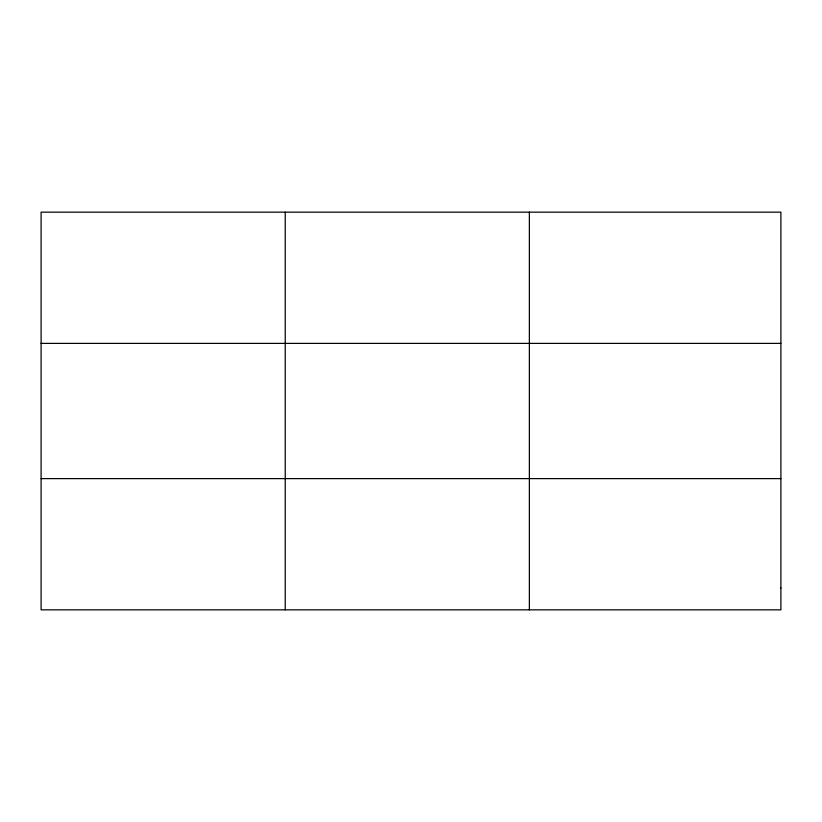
<?xml version="1.0" encoding="UTF-8"?>
<svg xmlns="http://www.w3.org/2000/svg" width="822" height="822" viewBox="0 0 822 822"><rect width="100%" height="100%" fill="white"/><g stroke="black" fill="none" stroke-linecap="round" stroke-linejoin="round"><path stroke-width="1.23" d="M285.234 212.158L285.234 609.842M529.368 212.158L529.368 609.842M41.1 343.391L780.9 343.391M41.1 478.61L780.9 478.61M780.9 587.977L780.9 609.842L41.1 609.842L41.1 212.158L780.9 212.158L780.9 587.977"/></g></svg>
